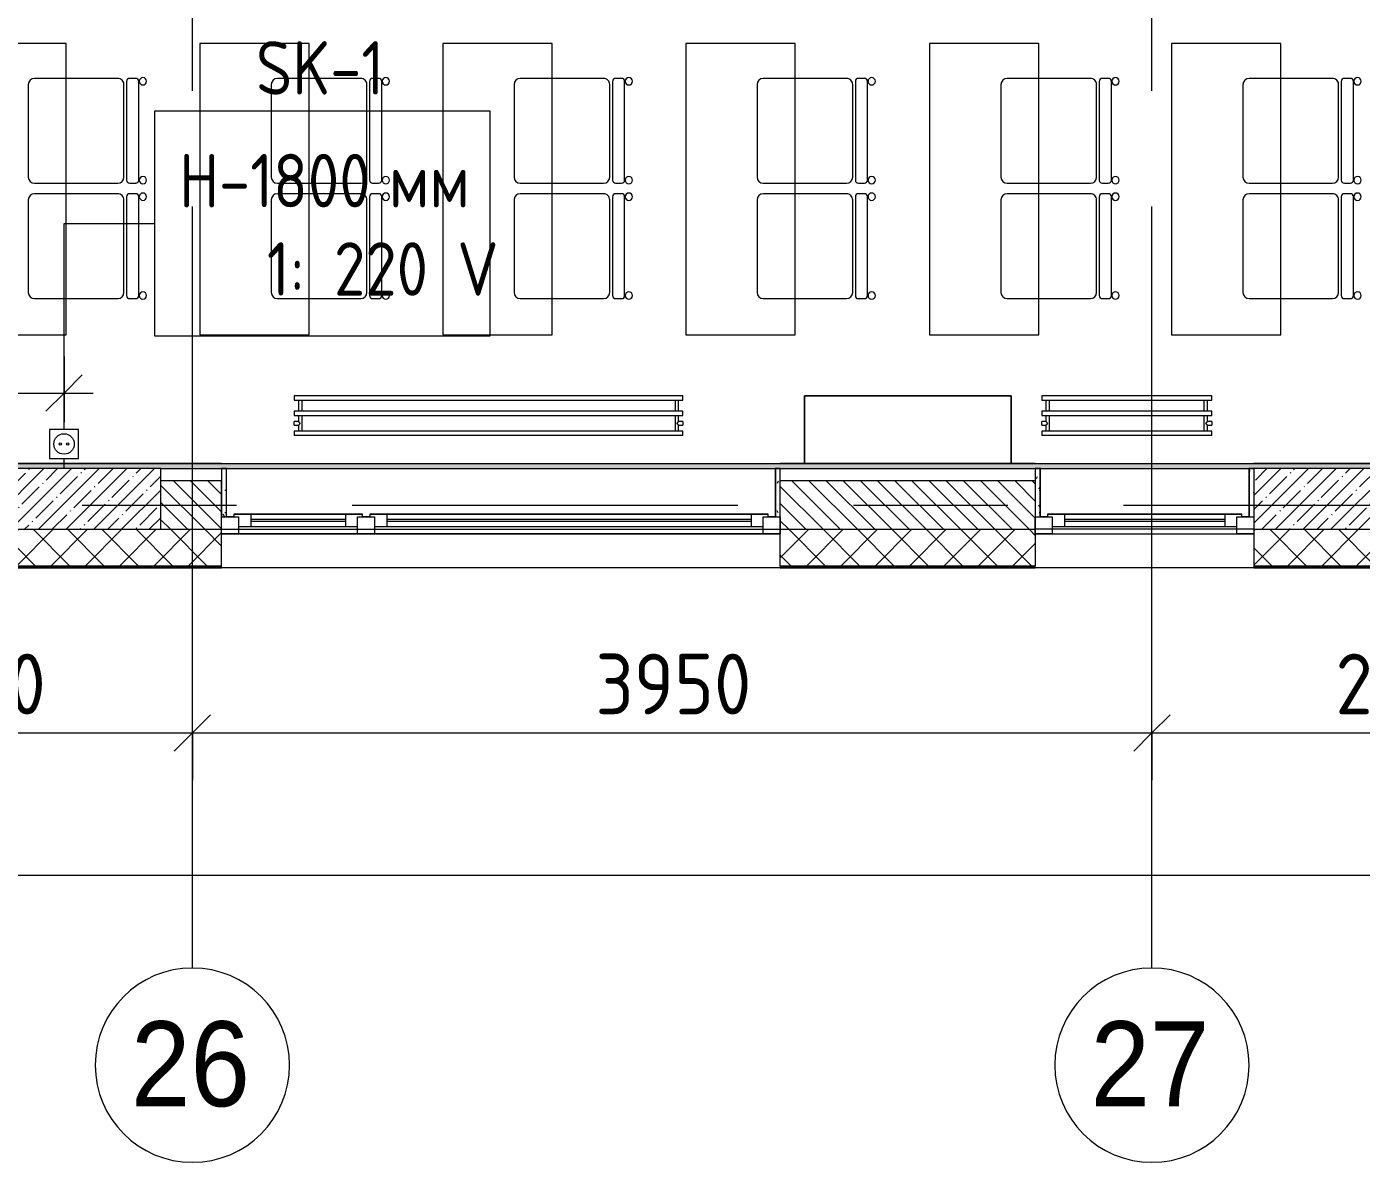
# Model space of a CAD drawing. Header units: millimetres. Extents: x 81382 to 274764, y -8553 to 29000.
# Drawn here: x 93978 to 99472, y -2706 to 1970 of the extents above; entities that cross this region are included whole.
import ezdxf

# ---------------------------------------------------------------- set-up
doc = ezdxf.new("R2010")
doc.units = ezdxf.units.MM
doc.linetypes.add('Осевая', pattern=[3175, 635, -476.25, 1587.5, -476.25])
for name, color, linetype, lineweight in [('A-ANNO-DIMS', 7, 'Continuous', 9), ('A-ANNO-DIMS-100', 7, 'Continuous', 9), ('A-DETL-GENF', 7, 'Continuous', 9), ('A-GLAZ', 7, 'Continuous', 9), ('A-GLAZ-1', 7, 'Continuous', 13), ('A-WALL', 7, 'Continuous', 9), ('E-ELEC-FIXT-IDEN', 7, 'Continuous', 9), ('I-WALL', 7, 'Continuous', 9), ('M-EQPM', 7, 'Continuous', 9), ('S-COLS', 7, 'Continuous', 9), ('Оси', 7, 'Continuous', 9), ('Оси-1', 7, 'Continuous', 20), ('Оси-2', 7, 'Осевая', 9), ('Электрические приборы', 7, 'Continuous', 9)]:
    doc.layers.add(name, color=color, linetype=linetype, lineweight=lineweight)
for name, color, linetype, lineweight, true_color in [('A-WALL-1', 7, 'Continuous', 9, 0x3c3c3c), ('A-WALL-FNSH-1', 7, 'Continuous', 9, 0x3c3c3c), ('I-FURN-1', 7, 'Continuous', 9, 0xf0f0f0), ('Оси розеток', 7, 'Continuous', 9, 0xff1e23)]:
    doc.layers.add(name, color=color, linetype=linetype, lineweight=lineweight, true_color=true_color)
doc.styles.add('Arial', font='arial.ttf', dxfattribs={"width": 0.9, "height": 350})
doc.styles.add('GOST Common_1', font='GOST_Common.ttf', dxfattribs={"width": 0.9, "height": 220})
doc.styles.add('ISOCPEUR', font='isocpeur.ttf', dxfattribs={"width": 0.9, "height": 250})
doc.dimstyles.new('ISO-2_5_0_9К_БОЛЬШОЙ', dxfattribs={"dimscale": 304.8, "dimtxt": 248.995294, "dimasz": 0.492126, "dimexe": 0.393701, "dimexo": 0.984252, "dimgap": 0, "dimtad": 1, "dimdec": 0, "dimrnd": 10, "dimzin": 0, "dimdsep": 46, "dimtxsty": 'ISOCPEUR', "dimblk1": 'OBLIQUE', "dimblk2": 'OBLIQUE', "dimsah": 1, "dimcen": 0.09, "dimdle": 0.393701, "dimazin": 0, "dimtfac": 1, "dimtdec": 4, "dimtix": 1, "dimtmove": 0, "dimatfit": 3, "dimfxl": 1, "dimtvp": 1, "dimtolj": 1, "dimtzin": 0, "dimarcsym": 2})
pattern_1 = [(0, (0, 0), (121.92, 30.48), [10.058, -81.382, 10.058, -81.382, -487.68]), (0, (0, 0), (121.92, 30.48), [-182.88, 10.058, -172.822, 10.058, -81.382, -213.36]), (0, (0, 0), (121.92, 30.48), [-457.2, 10.058, -50.902, 10.058, -142.342]), (120, (45.72, 15.24), (-87.356454, 90.345817), [10.058, -81.382, 10.058, -81.382, -487.68]), (120, (45.72, 15.24), (-87.356454, 90.345817), [-182.88, 10.058, -172.822, 10.058, -81.382, -213.36]), (120, (45.72, 15.24), (-87.356454, 90.345817), [-457.2, 10.058, -50.902, 10.058, -142.342]), (240, (60.96, 76.2), (-34.563546, -120.825817), [10.058, -81.382, 10.058, -81.382, -487.68]), (240, (60.96, 76.2), (-34.563546, -120.825817), [-182.88, 10.058, -172.822, 10.058, -81.382, -213.36]), (240, (60.96, 76.2), (-34.563546, -120.825817), [-457.2, 10.058, -50.902, 10.058, -142.342])]

# ---------------------------------------------------------------- blocks, each defined once
blk = doc.blocks.new('BSC_Колонна _Прямоугольная - 250х900-23282983-План размещения напольных электротехнических лючков и розеток 3 этажа в осях 23-33')
at = {"layer": 'S-COLS'}
h = blk.add_hatch(dxfattribs=at)
h.set_pattern_fill('FP_8', color=256, style=0, pattern_type=2)
h.set_pattern_definition([(45, (-99480, -25), (-57.024626, 57.024626), []), (45, (-99422.975, -25), (-57.024626, 57.024626), [100.806, -20.161, 3.353, -16.808])])
h.paths.add_polyline_path([(-302, -125), (450, -125), (450, 125), (-450, 125), (-450, -125)])
for p, q in [((450, 125), (-450, 125)), ((-450, 125), (-450, -125)), ((450, -125), (450, 125)), ((-450, -125), (450, -125))]:
    blk.add_line(p, q, dxfattribs=at)
blk = doc.blocks.new('BSC_Колонна _Прямоугольная - 250х900-V1-План размещения напольных электротехнических лючков и розеток 3 этажа в осях 23-33')
at = {"layer": 'S-COLS'}
h = blk.add_hatch(dxfattribs=at)
h.set_pattern_fill('FP_14', color=256, style=0, pattern_type=2)
h.set_pattern_definition([(45, (-94080, -25), (-57.024626, 57.024626), []), (45, (-94022.975, -25), (-57.024626, 57.024626), [100.806, -20.161, 3.353, -16.808])])
h.paths.add_polyline_path([(-450, -125), (450, -125), (450, 125), (-450, 125), (-450, 66.5)])
for p, q in [((450, 125), (-450, 125)), ((-450, 125), (-450, -125)), ((450, -125), (450, 125)), ((-450, -125), (450, -125))]:
    blk.add_line(p, q, dxfattribs=at)
blk = doc.blocks.new('120_Окно_СКБ_2Ст_Фрамуга сверху - 120_Окно_СКБ_2Ст_2300х2500_h_ ДОО-19727959-План размещения напольных электротехнических лючков и розеток 3 этажа в осях 23-33')
at = {"layer": 'A-GLAZ'}
for p, q in [((1150, -57), (-1150, -57)), ((-1080, -57), (1080, -57)), ((-1030, -107), (470, -107)), ((640, -107), (1030, -107)), ((-1130, -127), (-1100, -127)), ((470, -117), (-1030, -117)), ((540, -127), (570, -127)), ((540, -127), (570, -127)), ((1030, -117), (640, -117)), ((1100, -127), (1130, -127))]:
    blk.add_line(p, q, dxfattribs=at)
at = {"layer": 'A-GLAZ-1'}
for p, q in [((-1150, -127), (-1150, -57)), ((-1150, -57), (-1080, -57)), ((-1080, -57), (-1080, -127)), ((520, -87), (-1080, -87)), ((-1080, -87), (-1080, -127)), ((-1030, -137), (-1030, -87)), ((470, -137), (470, -87)), ((520, -127), (520, -57)), ((520, -57), (590, -57)), ((520, -127), (520, -87)), ((590, -57), (590, -127)), ((1080, -87), (590, -87)), ((590, -87), (590, -127)), ((640, -137), (640, -87)), ((1030, -137), (1030, -87)), ((1080, -127), (1080, -57)), ((1080, -57), (1150, -57)), ((1080, -127), (1080, -87)), ((1150, -57), (1150, -127)), ((-1080, -127), (-1150, -127)), ((-1080, -127), (-1100, -127)), ((-1100, -127), (-1100, -137)), ((-1100, -137), (540, -137)), ((540, -137), (-1100, -137)), ((590, -127), (520, -127)), ((540, -127), (520, -127)), ((540, -137), (540, -127)), ((590, -127), (570, -127)), ((570, -127), (570, -137)), ((570, -137), (1100, -137)), ((1100, -137), (570, -137)), ((1150, -127), (1080, -127)), ((1100, -127), (1080, -127)), ((1100, -137), (1100, -127))]:
    blk.add_line(p, q, dxfattribs=at)
blk = doc.blocks.new('120_Окно_СКБ_1Ст - 120_Окно_СКБ_1Ст 900х2500_h_ с форточкой-V4-План размещения напольных электротехнических лючков и розеток 3 этажа в осях 23-33')
at = {"layer": 'A-GLAZ'}
for p, q in [((450, -57), (-450, -57)), ((-330, -107), (330, -107)), ((-430, -127), (-400, -127)), ((330, -117), (-330, -117)), ((400, -127), (430, -127))]:
    blk.add_line(p, q, dxfattribs=at)
at = {"layer": 'A-GLAZ-1'}
for p, q in [((-450, -127), (-450, -57)), ((-450, -57), (-380, -57)), ((-380, -57), (-380, -127)), ((380, -87), (-380, -87)), ((-380, -87), (-380, -127)), ((-330, -137), (-330, -87)), ((330, -137), (330, -87)), ((380, -127), (380, -57)), ((380, -57), (450, -57)), ((380, -127), (380, -87)), ((450, -57), (450, -127)), ((-380, -127), (-450, -127)), ((-380, -127), (-400, -127)), ((-400, -127), (-400, -137)), ((-400, -137), (400, -137)), ((400, -137), (-400, -137)), ((450, -127), (380, -127)), ((400, -127), (380, -127)), ((400, -137), (400, -127))]:
    blk.add_line(p, q, dxfattribs=at)
blk = doc.blocks.new('Стол базовый прямоугольный - 1_88-26291934-План размещения напольных электротехнических лючков и розеток 3 этажа в осях 23-33')
at = {"layer": 'I-FURN-1'}
for p, q in [((600, 225), (-600, 225)), ((-600, 225), (-600, -225)), ((600, -225), (600, 225)), ((-600, -225), (600, -225))]:
    blk.add_line(p, q, dxfattribs=at)
blk = doc.blocks.new('M_Стул-Breuer - 1_87-25466819-План размещения напольных электротехнических лючков и розеток 3 этажа в осях 23-33')
at = {"layer": 'I-FURN-1'}
for p, q in [((190.5, 241.3), (-190.5, 241.3)), ((-215.9, 215.9), (-215.9, 85)), ((215.9, 85), (215.9, 215.9)), ((-215.9, 85), (-215.9, -127)), ((215.9, -127), (215.9, 85)), ((203.2, -163.5), (-203.2, -163.5)), ((-190.5, -152.4), (190.5, -152.4)), ((-215.9, -176.2), (-215.9, -200.8)), ((-203.2, -213.5), (203.2, -213.5)), ((215.9, -200.8), (215.9, -176.2))]:
    blk.add_line(p, q, dxfattribs=at)
for centre, radius, start, end in [((-190.5, 215.9), 25.4, 90, 180), ((190.5, 215.9), 25.4, 0, 90), ((-190.5, -127), 25.4, 180, 270), ((-203.2, -176.2), 12.7, 90, 180), ((190.5, -127), 25.4, 270, 360), ((203.2, -176.2), 12.7, 360, 90), ((-203.5, -230.6), 15.1, 360, 180), ((-203.2, -200.8), 12.7, 180, 270), ((203.7, -230.6), 15.1, 360, 180), ((203.2, -200.8), 12.7, 270, 360), ((-203.5, -230.6), 15.1, 180, 360), ((203.7, -230.6), 15.1, 180, 360)]:
    blk.add_arc(centre, radius, start, end, dxfattribs=at)
blk = doc.blocks.new('Блок Розеток и Выключателей - Блок Розеток и Выключателей_SK1-27371264-План размещения напольных электротехнических лючков и розеток 3 этажа в осях 23-33')
at = {"layer": 'A-DETL-GENF'}
for p, q in [((60, 160), (-60, 160)), ((-60, 160), (-60, 40)), ((60, 40), (60, 160)), ((-60, 40), (60, 40))]:
    blk.add_line(p, q, dxfattribs=at)
for centre, radius in [((0, 100), 42), ((-15.6, 100), 4.8), ((15.6, 100), 4.8)]:
    blk.add_circle(centre, radius, dxfattribs=at)
at = {"layer": 'Оси розеток'}
blk.add_line((0, 0), (0, 40), dxfattribs=at)
blk = doc.blocks.new('radiator_prado_classic_z_tip_30_po exemplyaru - Classic Z Тип 30-300-31134001-План размещения напольных электротехнических лючков и розеток 3 этажа в осях 23-33')
at = {"layer": 'M-EQPM'}
for p, q in [((0, 228), (0, 210)), ((700, 228), (0, 228)), ((700, 210), (700, 228)), ((0, 210), (700, 210)), ((17.5, 210), (17.5, 164)), ((32.5, 164), (32.5, 210)), ((667.5, 210), (667.5, 164)), ((682.5, 164), (682.5, 210)), ((700, 164), (0, 164)), ((0, 164), (0, 146)), ((0, 146), (700, 146)), ((17.5, 121.5), (0, 121.5)), ((17.5, 121.5), (0, 121.5)), ((0, 121.5), (0, 121.2)), ((0, 106.5), (0, 121.5)), ((0, 121.2), (0, 121.2)), ((17.5, 146), (17.5, 121.5)), ((32.5, 82), (32.5, 146)), ((667.5, 146), (667.5, 82)), ((682.5, 121.5), (682.5, 146)), ((700, 121.5), (682.5, 121.5)), ((700, 121.5), (682.5, 121.5)), ((700, 146), (700, 164)), ((700, 121.5), (700, 106.5)), ((700, 121.2), (700, 121.5)), ((700, 121.5), (700, 121.2)), ((700, 121.2), (700, 121.5)), ((0, 106.8), (0, 106.5)), ((0, 106.8), (0, 106.8)), ((0, 106.5), (17.5, 106.5)), ((0, 106.5), (17.5, 106.5)), ((700, 82), (0, 82)), ((0, 82), (0, 64)), ((700, 64), (0, 64)), ((17.5, 106.5), (17.5, 82)), ((682.5, 82), (682.5, 106.5)), ((682.5, 106.5), (700, 106.5)), ((682.5, 106.5), (700, 106.5)), ((700, 106.5), (700, 106.8)), ((700, 106.8), (700, 106.5)), ((700, 106.5), (700, 106.8)), ((700, 64), (700, 82))]:
    blk.add_line(p, q, dxfattribs=at)
for points, knots in [([(25, 114), (24.5, 114.5), (23.6, 115.4), (22.4, 116.6), (21.6, 117.4), (21.1, 117.9), (20.8, 118.2), (20.5, 118.5), (20.2, 118.8), (19.8, 119.1), (19.6, 119.4), (19.3, 119.7), (19, 120), (18.7, 120.3), (18.5, 120.5), (18.3, 120.7), (18.1, 120.9), (17.9, 121.1), (17.8, 121.2), (17.7, 121.3), (17.5, 121.5), (17.5, 121.5), (17.5, 121.5)], [0, 0, 0, 0, 0.142857, 0.285714, 0.357143, 0.392857, 0.428571, 0.464286, 0.5, 0.535714, 0.571429, 0.607143, 0.642857, 0.678571, 0.714286, 0.75, 0.785714, 0.821429, 0.857143, 0.892857, 0.928571, 1, 1, 1, 1]), ([(17.5, 106.5), (17.5, 106.5), (17.5, 106.5), (17.7, 106.7), (17.8, 106.8), (17.9, 106.9), (18.1, 107.1), (18.3, 107.3), (18.5, 107.5), (18.7, 107.7), (19, 108), (19.3, 108.3), (19.6, 108.6), (19.8, 108.9), (20.3, 109.3), (20.7, 109.7), (21.1, 110.1), (21.6, 110.6), (22.4, 111.4), (23.6, 112.6), (24.5, 113.5), (25, 114)], [0, 0, 0, 0, 0.071429, 0.107143, 0.142857, 0.178571, 0.214286, 0.25, 0.285714, 0.321429, 0.357143, 0.392857, 0.428571, 0.464286, 0.5, 0.571429, 0.607143, 0.642857, 0.714286, 0.857143, 1, 1, 1, 1]), ([(675, 114), (675.5, 114.5), (676.4, 115.4), (677.6, 116.6), (678.4, 117.4), (678.9, 117.9), (679.2, 118.2), (679.5, 118.5), (679.8, 118.8), (680.1, 119.2), (680.4, 119.4), (680.7, 119.7), (681, 120), (681.3, 120.3), (681.5, 120.5), (681.7, 120.7), (681.9, 120.9), (682.1, 121.1), (682.2, 121.2), (682.3, 121.3), (682.5, 121.5), (682.5, 121.5), (682.5, 121.5)], [0, 0, 0, 0, 0.142857, 0.285714, 0.357143, 0.392857, 0.428571, 0.464286, 0.5, 0.535714, 0.571429, 0.607143, 0.642857, 0.678571, 0.714286, 0.75, 0.785714, 0.821429, 0.857143, 0.892857, 0.928571, 1, 1, 1, 1]), ([(682.5, 106.5), (682.5, 106.5), (682.5, 106.5), (682.3, 106.7), (682.2, 106.8), (682.1, 106.9), (681.9, 107.1), (681.7, 107.3), (681.5, 107.5), (681.3, 107.7), (681, 108), (680.7, 108.3), (680.4, 108.6), (680.1, 108.8), (679.7, 109.3), (679.3, 109.7), (678.9, 110.1), (678.4, 110.6), (677.6, 111.4), (676.4, 112.6), (675.5, 113.5), (675, 114)], [0, 0, 0, 0, 0.071429, 0.107143, 0.142857, 0.178571, 0.214286, 0.25, 0.285714, 0.321429, 0.357143, 0.392857, 0.428571, 0.464286, 0.5, 0.571429, 0.607143, 0.642857, 0.714286, 0.857143, 1, 1, 1, 1])]:
    blk.add_open_spline(points, degree=3, knots=knots, dxfattribs=at)
blk = doc.blocks.new('radiator_prado_classic_z_tip_30_po exemplyaru - Classic Z Тип 30-300-V123-План размещения напольных электротехнических лючков и розеток 3 этажа в осях 23-33')
at = {"layer": 'M-EQPM'}
for p, q in [((0, 228), (0, 210)), ((1600, 228), (0, 228)), ((1600, 210), (1600, 228)), ((0, 210), (1600, 210)), ((17.5, 210), (17.5, 164)), ((32.5, 164), (32.5, 210)), ((1567.5, 210), (1567.5, 164)), ((1582.5, 164), (1582.5, 210)), ((1600, 164), (0, 164)), ((0, 164), (0, 146)), ((0, 146), (1600, 146)), ((17.5, 121.5), (0, 121.5)), ((17.5, 121.5), (0, 121.5)), ((0, 121.5), (0, 121.2)), ((0, 106.5), (0, 121.5)), ((0, 121.2), (0, 121.2)), ((17.5, 146), (17.5, 121.5)), ((32.5, 82), (32.5, 146)), ((1567.5, 146), (1567.5, 82)), ((1582.5, 121.5), (1582.5, 146)), ((1600, 121.5), (1582.5, 121.5)), ((1600, 121.5), (1582.5, 121.5)), ((1600, 146), (1600, 164)), ((1600, 121.5), (1600, 106.5)), ((1600, 121.2), (1600, 121.5)), ((1600, 121.5), (1600, 121.2)), ((1600, 121.2), (1600, 121.5)), ((0, 106.8), (0, 106.5)), ((0, 106.8), (0, 106.8)), ((0, 106.5), (17.5, 106.5)), ((0, 106.5), (17.5, 106.5)), ((1600, 82), (0, 82)), ((0, 82), (0, 64)), ((1600, 64), (0, 64)), ((17.5, 106.5), (17.5, 82)), ((1582.5, 82), (1582.5, 106.5)), ((1582.5, 106.5), (1600, 106.5)), ((1582.5, 106.5), (1600, 106.5)), ((1600, 106.5), (1600, 106.8)), ((1600, 106.8), (1600, 106.5)), ((1600, 106.5), (1600, 106.8)), ((1600, 64), (1600, 82))]:
    blk.add_line(p, q, dxfattribs=at)
for points, knots in [([(25, 114), (24.5, 114.5), (23.6, 115.4), (22.4, 116.6), (21.6, 117.4), (21.1, 117.9), (20.8, 118.2), (20.5, 118.5), (20.2, 118.8), (19.8, 119.1), (19.6, 119.4), (19.3, 119.7), (19, 120), (18.7, 120.3), (18.5, 120.5), (18.3, 120.7), (18.1, 120.9), (17.9, 121.1), (17.8, 121.2), (17.7, 121.3), (17.5, 121.5), (17.5, 121.5), (17.5, 121.5)], [0, 0, 0, 0, 0.142857, 0.285714, 0.357143, 0.392857, 0.428571, 0.464286, 0.5, 0.535714, 0.571429, 0.607143, 0.642857, 0.678571, 0.714286, 0.75, 0.785714, 0.821429, 0.857143, 0.892857, 0.928571, 1, 1, 1, 1]), ([(17.5, 106.5), (17.5, 106.5), (17.5, 106.5), (17.7, 106.7), (17.8, 106.8), (17.9, 106.9), (18.1, 107.1), (18.3, 107.3), (18.5, 107.5), (18.7, 107.7), (19, 108), (19.3, 108.3), (19.6, 108.6), (19.8, 108.9), (20.3, 109.3), (20.7, 109.7), (21.1, 110.1), (21.6, 110.6), (22.4, 111.4), (23.6, 112.6), (24.5, 113.5), (25, 114)], [0, 0, 0, 0, 0.071429, 0.107143, 0.142857, 0.178571, 0.214286, 0.25, 0.285714, 0.321429, 0.357143, 0.392857, 0.428571, 0.464286, 0.5, 0.571429, 0.607143, 0.642857, 0.714286, 0.857143, 1, 1, 1, 1]), ([(1575, 114), (1575.5, 114.5), (1576.4, 115.4), (1577.6, 116.6), (1578.4, 117.4), (1578.9, 117.9), (1579.2, 118.2), (1579.5, 118.5), (1579.8, 118.8), (1580.1, 119.2), (1580.4, 119.4), (1580.7, 119.7), (1581, 120), (1581.3, 120.3), (1581.5, 120.5), (1581.7, 120.7), (1581.9, 120.9), (1582.1, 121.1), (1582.2, 121.2), (1582.3, 121.3), (1582.5, 121.5), (1582.5, 121.5), (1582.5, 121.5)], [0, 0, 0, 0, 0.142857, 0.285714, 0.357143, 0.392857, 0.428571, 0.464286, 0.5, 0.535714, 0.571429, 0.607143, 0.642857, 0.678571, 0.714286, 0.75, 0.785714, 0.821429, 0.857143, 0.892857, 0.928571, 1, 1, 1, 1]), ([(1582.5, 106.5), (1582.5, 106.5), (1582.5, 106.5), (1582.3, 106.7), (1582.2, 106.8), (1582.1, 106.9), (1581.9, 107.1), (1581.7, 107.3), (1581.5, 107.5), (1581.3, 107.7), (1581, 108), (1580.7, 108.3), (1580.4, 108.6), (1580.1, 108.8), (1579.7, 109.3), (1579.3, 109.7), (1578.9, 110.1), (1578.4, 110.6), (1577.6, 111.4), (1576.4, 112.6), (1575.5, 113.5), (1575, 114)], [0, 0, 0, 0, 0.071429, 0.107143, 0.142857, 0.178571, 0.214286, 0.25, 0.285714, 0.321429, 0.357143, 0.392857, 0.428571, 0.464286, 0.5, 0.571429, 0.607143, 0.642857, 0.714286, 0.857143, 1, 1, 1, 1])]:
    blk.add_open_spline(points, degree=3, knots=knots, dxfattribs=at)
blk = doc.blocks.new('Ось сетки - D8-29747960-План размещения напольных электротехнических лючков и розеток 3 этажа в осях 23-33')
at = {"layer": 'Оси-1'}
for start, end in [(360, 180), (180, 360)]:
    blk.add_arc((0, 0), 4, start, end, dxfattribs=at)
blk = doc.blocks.new('DIMBLOCK8-План размещения напольных электротехнических лючков и розеток 3 этажа в осях 23-33')
at = {"layer": 'A-ANNO-DIMS-100'}
for p, q in [((92431.5, 611.4), (92431.5, 341.1)), ((92431.5, 461.1), (92431.5, 611.4)), ((94131.5, 611.4), (94131.5, 341.1)), ((94131.5, 461.1), (94131.5, 611.4)), ((92311.5, 461.1), (94251.5, 461.1))]:
    blk.add_line(p, q, dxfattribs=at)
at = {"layer": 'A-ANNO-DIMS-100', "lineweight": 20}
for p, q in [((92431.5, 461.1), (92506.5, 536.1)), ((94131.5, 461.1), (94206.5, 536.1)), ((92431.5, 461.1), (92356.5, 386.1)), ((94131.5, 461.1), (94056.5, 386.1))]:
    blk.add_line(p, q, dxfattribs=at)
at = {"layer": 'A-ANNO-DIMS-100', "color": 0, "insert": (92987, 787.7), "char_height": 250, "width": 706.764, "attachment_point": 1, "line_spacing_factor": 1.149209, "style": 'ISOCPEUR'}
blk.add_mtext('1700', dxfattribs=at)
blk = doc.blocks.new('_Oblique')
at = {"color": 0, "linetype": 'ByBlock', "lineweight": -2}
blk.add_line((-0.5, -0.5), (0.5, 0.5), dxfattribs=at)
blk = doc.blocks.new('DIMBLOCK38-План размещения напольных электротехнических лючков и розеток 3 этажа в осях 23-33')
at = {"layer": 'A-ANNO-DIMS-100'}
for p, q in [((92860, -1132.6), (92860, -818.6)), ((94660, -1132.6), (94660, -818.6)), ((92860, -938.6), (94660, -938.6)), ((92860, -938.6), (92860, -1132.6)), ((94660, -938.6), (94660, -1132.6))]:
    blk.add_line(p, q, dxfattribs=at)
at = {"layer": 'A-ANNO-DIMS-100', "lineweight": 20}
for p, q in [((92860, -938.6), (92935, -863.6)), ((94660, -938.6), (94735, -863.6)), ((92860, -938.6), (92785, -1013.6)), ((94660, -938.6), (94585, -1013.6))]:
    blk.add_line(p, q, dxfattribs=at)
at = {"layer": 'A-ANNO-DIMS-100', "color": 0, "insert": (93465.5, -612), "char_height": 250, "width": 706.764, "attachment_point": 1, "line_spacing_factor": 1.149209, "style": 'ISOCPEUR'}
blk.add_mtext('1800', dxfattribs=at)
blk = doc.blocks.new('DIMBLOCK39-План размещения напольных электротехнических лючков и розеток 3 этажа в осях 23-33')
at = {"layer": 'A-ANNO-DIMS-100'}
for p, q in [((94660, -1132.6), (94660, -818.6)), ((98610, -1132.6), (98610, -818.6)), ((94660, -938.6), (98610, -938.6)), ((94660, -938.6), (94660, -1132.6)), ((98610, -938.6), (98610, -1132.6))]:
    blk.add_line(p, q, dxfattribs=at)
at = {"layer": 'A-ANNO-DIMS-100', "lineweight": 20}
for p, q in [((94660, -938.6), (94735, -863.6)), ((98610, -938.6), (98685, -863.6)), ((94660, -938.6), (94585, -1013.6)), ((98610, -938.6), (98535, -1013.6))]:
    blk.add_line(p, q, dxfattribs=at)
at = {"layer": 'A-ANNO-DIMS-100', "color": 0, "insert": (96319, -612), "char_height": 250, "width": 758.478, "attachment_point": 1, "line_spacing_factor": 1.149209, "style": 'ISOCPEUR'}
blk.add_mtext('3950', dxfattribs=at)
blk = doc.blocks.new('DIMBLOCK40-План размещения напольных электротехнических лючков и розеток 3 этажа в осях 23-33')
at = {"layer": 'A-ANNO-DIMS-100'}
for p, q in [((98610, -1132.6), (98610, -818.6)), ((100710, -1132.6), (100710, -818.6)), ((98610, -938.6), (100710, -938.6)), ((98610, -938.6), (98610, -1132.6)), ((100710, -938.6), (100710, -1132.6))]:
    blk.add_line(p, q, dxfattribs=at)
at = {"layer": 'A-ANNO-DIMS-100', "lineweight": 20}
for p, q in [((98610, -938.6), (98685, -863.6)), ((100710, -938.6), (100785, -863.6)), ((98610, -938.6), (98535, -1013.6)), ((100710, -938.6), (100635, -1013.6))]:
    blk.add_line(p, q, dxfattribs=at)
at = {"layer": 'A-ANNO-DIMS-100', "color": 0, "insert": (99365.5, -612), "char_height": 250, "width": 706.764, "attachment_point": 1, "line_spacing_factor": 1.149209, "style": 'ISOCPEUR'}
blk.add_mtext('2100', dxfattribs=at)
blk = doc.blocks.new('DIMBLOCK47-План размещения напольных электротехнических лючков и розеток 3 этажа в осях 23-33')
at = {"layer": 'A-ANNO-DIMS-100'}
for p, q in [((84560, -1717.9), (84560, -1404)), ((125010, -1717.9), (125010, -1404)), ((84440, -1524), (125130, -1524)), ((84560, -1524), (84560, -1717.9)), ((125010, -1524), (125010, -1717.9))]:
    blk.add_line(p, q, dxfattribs=at)
at = {"layer": 'A-ANNO-DIMS-100', "lineweight": 20}
for p, q in [((84560, -1524), (84635, -1449)), ((125010, -1524), (125085, -1449)), ((84560, -1524), (84485, -1599)), ((125010, -1524), (124935, -1599))]:
    blk.add_line(p, q, dxfattribs=at)
at = {"layer": 'A-ANNO-DIMS-100', "color": 0, "insert": (104366, -1197.4), "char_height": 250, "width": 1005.558, "attachment_point": 1, "line_spacing_factor": 1.149209, "style": 'ISOCPEUR'}
blk.add_mtext('40450', dxfattribs=at)

msp = doc.modelspace()

# ---------------------------------------------------------------- hatches: boundary and pattern name
at = {"layer": 'A-WALL'}
h = msp.add_hatch(dxfattribs=at)
h.set_pattern_fill('FP_2', color=256, style=0, pattern_type=2)
h.set_pattern_definition([(135, (0, 0), (-35.35534, -35.35534), [])])
h.paths.add_polyline_path([(121430, -100), (121430, 100), (121130, 100), (121130, -100)])
h.paths.add_polyline_path([(118830, -100), (119330, -100), (119330, 100), (118830, 100)])
h.paths.add_polyline_path([(117030, -100), (117030, 100), (115980, 100), (115980, -100), (116985.1, -100)])
h.paths.add_polyline_path([(113430, -100), (113680, -100), (113680, 100), (113430, 100)])
h.paths.add_polyline_path([(110730, -100), (111630, -100), (111630, 100), (110730, 100), (110730, 91.5)])
h.paths.add_polyline_path([(109353.5, -100), (109830, -100), (109830, 100), (108930, 100), (108930, -100)])
h.paths.add_polyline_path([(106230, -100), (106230, 100), (105180, 100), (105180, -100), (106173.6, -100)])
h.paths.add_polyline_path([(102880, -100), (102880, 100), (102630, 100), (102630, -100)])
h.paths.add_polyline_path([(101085.9, -100), (101730, -100), (101730, 100), (100830, 100), (100830, -100)])
h.paths.add_polyline_path([(97906, -100), (98130, -100), (98130, 100), (97080, 100), (97080, -100), (97270.1, -100)])
h.paths.add_polyline_path([(94726.2, -100), (94780, -100), (94780, 100), (94530, 100), (94530, -100)])
h.paths.add_polyline_path([(92730, -100), (92730, 100), (91930, 100), (91930, -100), (92182.3, -100)])
h = msp.add_hatch(dxfattribs=at)
h.set_pattern_fill('FP_1', color=256, style=0, pattern_type=2)
h.set_pattern_definition([(45, (0, 0), (-70.71068, 70.71068), []), (135, (0, 0), (-70.71068, -70.71068), [])])
h.paths.add_polyline_path([(125080, -250), (125080, -100), (123730, -100), (123730, -250), (123980.7, -250)])
h.paths.add_polyline_path([(120800.9, -250), (121430, -250), (121430, -100), (120230, -100), (120230, -250)])
h.paths.add_polyline_path([(117930, -250), (119330, -250), (119330, -100), (117930, -100)])
h.paths.add_polyline_path([(116985.1, -250), (117030, -250), (117030, -100), (115980, -100), (115980, -250), (116349.1, -250)])
h.paths.add_polyline_path([(112533.3, -250), (113680, -250), (113680, -100), (112530, -100), (112530, -250)])
h.paths.add_polyline_path([(109830, -250), (109830, -100), (108930, -100), (108930, -250), (109353.5, -250)])
h.paths.add_polyline_path([(111261.4, -250), (111630, -250), (111630, -100), (110730, -100), (110730, -250)])
h.paths.add_polyline_path([(107130, -250), (108030, -250), (108030, -100), (107130, -100)])
h.paths.add_polyline_path([(106230, -250), (106230, -100), (105180, -100), (105180, -250), (106173.6, -250)])
h.paths.add_polyline_path([(102357.8, -250), (102880, -250), (102880, -100), (100830, -100), (100830, -250), (101730, -250)])
h.paths.add_polyline_path([(99930, -250), (99930, -100), (99030, -100), (99030, -250), (99813.9, -250)])
h.paths.add_polyline_path([(98130, -250), (98130, -100), (97080, -100), (97080, -250), (97906, -250)])
h.paths.add_polyline_path([(94726.2, -250), (94780, -250), (94780, -100), (93630, -100), (93630, -250), (94090.2, -250)])
h.paths.add_polyline_path([(92730, -250), (92730, -100), (91930, -100), (91930, -250), (92182.3, -250)])
h.paths.add_polyline_path([(90910.4, -250), (91030, -250), (91030, -100), (89210, -100), (89210, -250), (89638.5, -250)])
at = {"layer": 'I-WALL'}
h = msp.add_hatch(dxfattribs=at)
h.set_pattern_fill('FP_35', color=256, style=0, pattern_type=2)
h.set_pattern_definition(pattern_1)
h.paths.add_polyline_path([(107110, 150), (107110, 170), (92050, 170), (92051, 150), (106968.6, 150)])
h = msp.add_hatch(dxfattribs=at)
h.set_pattern_fill('FP_35', color=256, style=0, pattern_type=2)
h.set_pattern_definition(pattern_1)
h.paths.add_polyline_path([(94800, -48), (94800, 150), (94780, 150), (94780, -48)])
h = msp.add_hatch(dxfattribs=at)
h.set_pattern_fill('FP_35', color=256, style=0, pattern_type=2)
h.set_pattern_definition(pattern_1)
h.paths.add_polyline_path([(97080, -48), (97080, 149.8), (97060, 149.8), (97060, -48)])
h = msp.add_hatch(dxfattribs=at)
h.set_pattern_fill('FP_35', color=256, style=0, pattern_type=2)
h.set_pattern_definition(pattern_1)
h.paths.add_polyline_path([(98150, -48), (98150, 150), (98130, 150), (98130, -48)])
h = msp.add_hatch(dxfattribs=at)
h.set_pattern_fill('FP_35', color=256, style=0, pattern_type=2)
h.set_pattern_definition(pattern_1)
h.paths.add_polyline_path([(99030, -48), (99030, 149.8), (99010, 149.8), (99010, -48)])

# ---------------------------------------------------------------- linework, layer by layer
at = {"layer": 'A-WALL'}
for p, q in [((94530, -100), (94780, -100)), ((94530, -100), (98130, -100)), ((97080, -100), (98130, -100)), ((93630, -250), (94780, -250)), ((93630, -253), (94780, -253)), ((97080, -258), (94780, -258)), ((97080, -250), (98130, -250)), ((97080, -253), (98130, -253)), ((99030, -258), (98130, -258)), ((99030, -250), (99930, -250)), ((99030, -253), (99930, -253))]:
    msp.add_line(p, q, dxfattribs=at)
at = {"layer": 'A-WALL-1'}
for p, q in [((107110, 170), (92050, 170)), ((94530, 150), (99030, 150)), ((94800, 150), (94780, 150)), ((94780, 150), (94780, -48)), ((94800, -48), (94800, 150)), ((97080, 149.8), (97060, 149.8)), ((97060, 149.8), (97060, -48)), ((97080, -250), (97080, 149.8)), ((98150, 150), (98130, 150)), ((98130, 150), (98130, -250)), ((98150, -48), (98150, 150)), ((99030, 149.8), (99010, 149.8)), ((99010, 149.8), (99010, -48)), ((94780, 100), (94530, 100)), ((94780, -250), (94780, 100)), ((98130, 100), (97080, 100)), ((94780, -48), (94800, -48)), ((97060, -48), (97080, -48)), ((98130, -48), (98150, -48)), ((99010, -48), (99030, -48)), ((99030, -100), (99030, -250))]:
    msp.add_line(p, q, dxfattribs=at)
at = {"layer": 'A-WALL-FNSH-1'}
for p, q in [((94780, 171), (93630, 171)), ((94780, 170), (94780, 171)), ((98130, 171), (97080, 171)), ((97080, 171), (97080, 170)), ((98130, 170), (98130, 171)), ((99930, 171), (99030, 171)), ((99030, 171), (99030, 170)), ((94801, 150), (94800, 150)), ((94801, -48), (94801, 150)), ((97060, 149.8), (97059, 149.8)), ((97059, 149.8), (97059, -48)), ((98151, 150), (98150, 150)), ((98151, -48), (98151, 150)), ((99010, 149.8), (99009, 149.8)), ((99009, 149.8), (99009, -48)), ((94800, -48), (94801, -48)), ((97059, -48), (97060, -48)), ((98150, -48), (98151, -48)), ((99009, -48), (99010, -48)), ((93630, -258), (94780, -258)), ((94780, -258), (94780, -250)), ((97080, -250), (97080, -258)), ((97080, -258), (98130, -258)), ((98130, -258), (98130, -250)), ((99030, -250), (99030, -258)), ((99030, -258), (99930, -258))]:
    msp.add_line(p, q, dxfattribs=at)
at = {"layer": 'E-ELEC-FIXT-IDEN'}
for p, q in [((94131.5, 1159.4), (94505.9, 1159.4)), ((94131.5, 311.4), (94131.5, 1159.4))]:
    msp.add_line(p, q, dxfattribs=at)
at = {"layer": 'E-ELEC-FIXT-IDEN', "flags": 128}
msp.add_lwpolyline([(94505.9, 1623.4), (95884.9, 1623.4), (95884.9, 695.4), (94505.9, 695.4)], close=True, dxfattribs=at)
at = {"layer": 'I-FURN-1'}
for p, q in [((97180, 450.2), (97180, 170)), ((98030, 450.2), (97180, 450.2)), ((97180, 450.2), (98030, 450.2)), ((97180, 170), (97180, 450.2)), ((98030, 170), (98030, 450.2)), ((98030, 450.2), (98030, 170))]:
    msp.add_line(p, q, dxfattribs=at)
at = {"layer": 'I-WALL'}
for p, q in [((94780, 171), (97080, 171)), ((98130, 171), (99030, 171)), ((99030, -100), (98130, -100))]:
    msp.add_line(p, q, dxfattribs=at)
at = {"layer": 'Оси'}
for p, q in [((94660, -1906.3), (94660, 593.7)), ((98610, -1906.3), (98610, 593.7))]:
    msp.add_line(p, q, dxfattribs=at)
at = {"layer": 'Оси-2'}
for p, q in [((94660, 593.7), (94660, 18900)), ((98610, 593.7), (98610, 18900)), ((84681.8, 0), (122730, 0))]:
    msp.add_line(p, q, dxfattribs=at)

# ---------------------------------------------------------------- block references
at = {"layer": 'A-GLAZ', "rotation": 180}
for name, p in [('120_Окно_СКБ_2Ст_Фрамуга сверху - 120_Окно_СКБ_2Ст_2300х2500_h_ ДОО-19727959-План размещения напольных электротехнических лючков и розеток 3 этажа в осях 23-33', (95930, -175)), ('120_Окно_СКБ_1Ст - 120_Окно_СКБ_1Ст 900х2500_h_ с форточкой-V4-План размещения напольных электротехнических лючков и розеток 3 этажа в осях 23-33', (98580, -175))]:
    msp.add_blockref(name, p, dxfattribs=at)
at = {"layer": 'I-FURN-1'}
for name, p, rotation in [('Стол базовый прямоугольный - 1_88-26291934-План размещения напольных электротехнических лючков и розеток 3 этажа в осях 23-33', (93915.8, 1300.9), 90), ('Стол базовый прямоугольный - 1_88-26291934-План размещения напольных электротехнических лючков и розеток 3 этажа в осях 23-33', (94915.8, 1300.9), 90), ('Стол базовый прямоугольный - 1_88-26291934-План размещения напольных электротехнических лючков и розеток 3 этажа в осях 23-33', (95915.8, 1300.9), 90), ('Стол базовый прямоугольный - 1_88-26291934-План размещения напольных электротехнических лючков и розеток 3 этажа в осях 23-33', (96915.8, 1300.9), 90), ('Стол базовый прямоугольный - 1_88-26291934-План размещения напольных электротехнических лючков и розеток 3 этажа в осях 23-33', (97919.7, 1300.9), 90), ('Стол базовый прямоугольный - 1_88-26291934-План размещения напольных электротехнических лючков и розеток 3 этажа в осях 23-33', (98916, 1300.9), 90), ('M_Стул-Breuer - 1_87-25466819-План размещения напольных электротехнических лючков и розеток 3 этажа в осях 23-33', (94225.8, 1540.9), 90.00000000000006), ('M_Стул-Breuer - 1_87-25466819-План размещения напольных электротехнических лючков и розеток 3 этажа в осях 23-33', (95225.8, 1540.9), 90.00000000000006), ('M_Стул-Breuer - 1_87-25466819-План размещения напольных электротехнических лючков и розеток 3 этажа в осях 23-33', (96225.8, 1540.9), 90.00000000000006), ('M_Стул-Breuer - 1_87-25466819-План размещения напольных электротехнических лючков и розеток 3 этажа в осях 23-33', (97225.8, 1540.9), 90.00000000000006), ('M_Стул-Breuer - 1_87-25466819-План размещения напольных электротехнических лючков и розеток 3 этажа в осях 23-33', (98229.7, 1540.9), 90.00000000000006), ('M_Стул-Breuer - 1_87-25466819-План размещения напольных электротехнических лючков и розеток 3 этажа в осях 23-33', (99226, 1540.9), 90.00000000000006), ('M_Стул-Breuer - 1_87-25466819-План размещения напольных электротехнических лючков и розеток 3 этажа в осях 23-33', (94225.8, 1065.9), 90.00000000000006), ('M_Стул-Breuer - 1_87-25466819-План размещения напольных электротехнических лючков и розеток 3 этажа в осях 23-33', (95225.8, 1065.9), 90.00000000000006), ('M_Стул-Breuer - 1_87-25466819-План размещения напольных электротехнических лючков и розеток 3 этажа в осях 23-33', (96225.8, 1065.9), 90.00000000000006), ('M_Стул-Breuer - 1_87-25466819-План размещения напольных электротехнических лючков и розеток 3 этажа в осях 23-33', (97225.8, 1065.9), 90.00000000000006), ('M_Стул-Breuer - 1_87-25466819-План размещения напольных электротехнических лючков и розеток 3 этажа в осях 23-33', (98229.7, 1065.9), 90.00000000000006), ('M_Стул-Breuer - 1_87-25466819-План размещения напольных электротехнических лючков и розеток 3 этажа в осях 23-33', (99226, 1065.9), 90.00000000000006)]:
    msp.add_blockref(name, p, dxfattribs=dict(at, rotation=rotation))
at = {"layer": 'M-EQPM'}
for name, p in [('radiator_prado_classic_z_tip_30_po exemplyaru - Classic Z Тип 30-300-V123-План размещения напольных электротехнических лючков и розеток 3 этажа в осях 23-33', (95079.2, 222)), ('radiator_prado_classic_z_tip_30_po exemplyaru - Classic Z Тип 30-300-31134001-План размещения напольных электротехнических лючков и розеток 3 этажа в осях 23-33', (98156.2, 222))]:
    msp.add_blockref(name, p, dxfattribs=at)
at = {"layer": 'S-COLS'}
for name, p in [('BSC_Колонна _Прямоугольная - 250х900-V1-План размещения напольных электротехнических лючков и розеток 3 этажа в осях 23-33', (94080, 25)), ('BSC_Колонна _Прямоугольная - 250х900-23282983-План размещения напольных электротехнических лючков и розеток 3 этажа в осях 23-33', (99480, 25))]:
    msp.add_blockref(name, p, dxfattribs=at)
at = {"layer": 'Оси-1', "xscale": 99.99999999999993, "yscale": 99.99999999999993, "zscale": 99.99999999999993}
for p in [(94660, -2306.3), (98610, -2306.3)]:
    msp.add_blockref('Ось сетки - D8-29747960-План размещения напольных электротехнических лючков и розеток 3 этажа в осях 23-33', p, dxfattribs=at)
at = {"layer": 'Электрические приборы'}
msp.add_blockref('Блок Розеток и Выключателей - Блок Розеток и Выключателей_SK1-27371264-План размещения напольных электротехнических лючков и розеток 3 этажа в осях 23-33', (94131.5, 151.4), dxfattribs=at)

# ---------------------------------------------------------------- texts
at = {"layer": 'E-ELEC-FIXT-IDEN', "char_height": 220, "attachment_point": 1, "style": 'GOST Common_1'}
for s, insert, width in [('SK-1', (94921.8, 1909.7), 656.582), ('H-1800 ', (94605.9, 1445.7), 1046.202), ('мм', (95469.1, 1445.7), 375.19), ('   1: 220 V', (94605.9, 1081.9), 1291.519)]:
    msp.add_mtext(s, dxfattribs=dict(at, insert=insert, width=width))
at = {"layer": 'Оси', "char_height": 350, "width": 606.076, "attachment_point": 1, "style": 'Arial'}
for s, insert in [('26', (94407.4, -2125.6)), ('27', (98357.4, -2125.6))]:
    msp.add_mtext(s, dxfattribs=dict(at, insert=insert))

# ---------------------------------------------------------------- dimensions: what is measured, and where the dimension line sits
at = {"layer": 'A-ANNO-DIMS'}
for base, p1, p2, override, picture, middle in [((94131.5, 461.1), (92431.5, 311.4), (94131.5, 311.4), {"dimpost": '<>', "dimfxl": 1700}, 'DIMBLOCK8-План размещения напольных электротехнических лючков и розеток 3 этажа в осях 23-33', (93281.5, 586.1)), ((94660, -938.6), (92860, -832.6), (94660, -832.6), {"dimpost": '<>', "dimfxl": 1800}, 'DIMBLOCK38-План размещения напольных электротехнических лючков и розеток 3 этажа в осях 23-33', (93760, -813.6)), ((98610, -938.6), (94660, -832.6), (98610, -832.6), {"dimpost": '<>', "dimfxl": 3950}, 'DIMBLOCK39-План размещения напольных электротехнических лючков и розеток 3 этажа в осях 23-33', (96635, -813.6)), ((100710, -938.6), (98610, -832.6), (100710, -832.6), {"dimpost": '<>', "dimfxl": 2100}, 'DIMBLOCK40-План размещения напольных электротехнических лючков и розеток 3 этажа в осях 23-33', (99660, -813.6)), ((125010, -1524), (84560, -1417.9), (125010, -1417.9), {"dimpost": '<>', "dimfxl": 40450}, 'DIMBLOCK47-План размещения напольных электротехнических лючков и розеток 3 этажа в осях 23-33', (104785, -1399))]:
    dim = msp.add_linear_dim(base=base, p1=p1, p2=p2, dimstyle='ISO-2_5_0_9К_БОЛЬШОЙ', override=override, dxfattribs=at)
    dim.commit()
    dim.dimension.update_dxf_attribs({"geometry": picture, "text_midpoint": middle})

doc.saveas('drawing.dxf')
